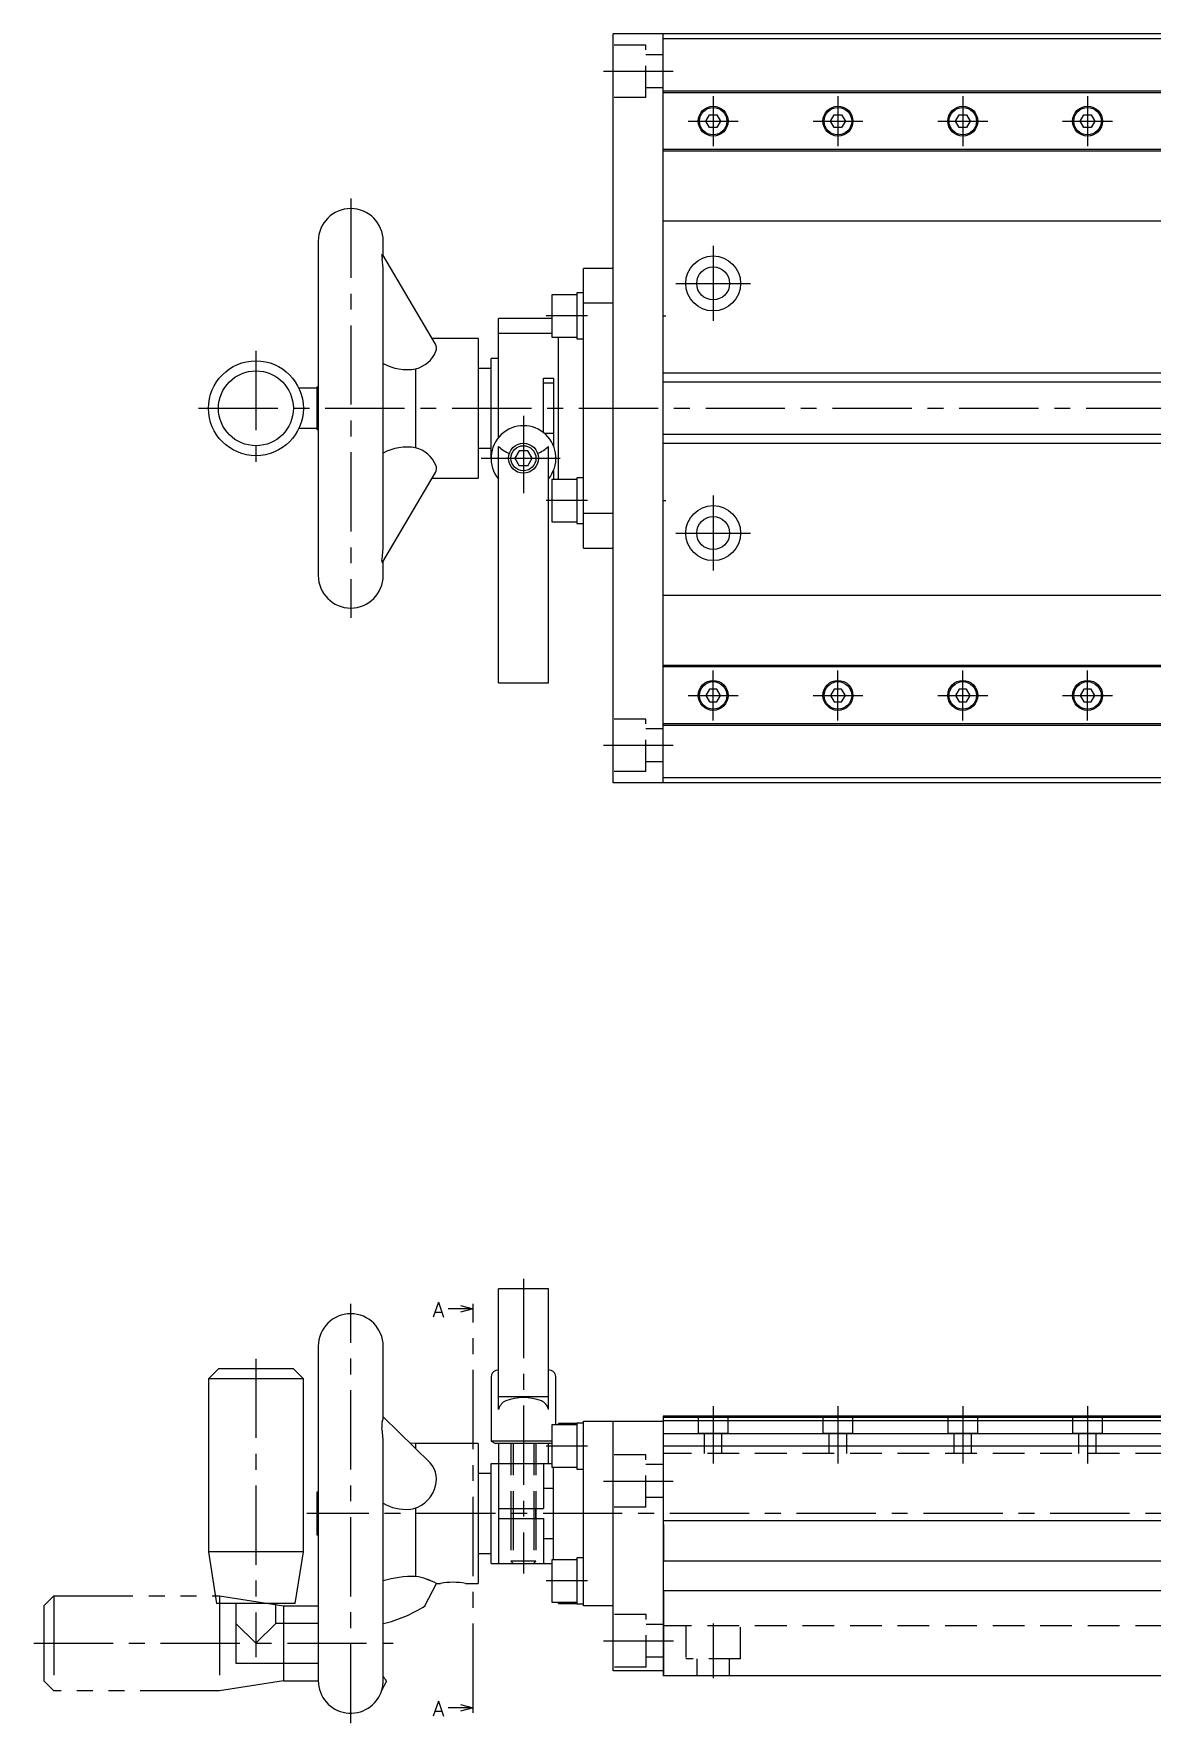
# Model space of a CAD drawing. Extents: x -2 to 680, y -8 to 339.
# Drawn here: x 231.5 to 455.6, y 0.5 to 338.8 of the extents above; entities that cross this region are included whole.
import ezdxf

# ---------------------------------------------------------------- set-up
doc = ezdxf.new("R2010")
doc.units = 0
doc.header["$LTSCALE"] = 0.5
for name, pattern in [('CENTER', [50.8, 31.75, -6.35, 6.35, -6.35]), ('DASHED', [19.05, 12.7, -6.35]), ('PHANTOM', [63.5, 31.75, -6.35, 6.35, -6.35, 6.35, -6.35])]:
    doc.linetypes.add(name, pattern=pattern)
for name, color, linetype in [('MSM_CENTER', 1, 'CENTER'), ('MSM_CONTINUOUS', 7, 'CONTINUOUS'), ('MSM_DASHED', 4, 'DASHED'), ('MSM_IMAGINARY', 6, 'PHANTOM'), ('MSM_NARROW', 5, 'CONTINUOUS'), ('MSM_PART_NUMBER', 7, 'CONTINUOUS')]:
    doc.layers.add(name, color=color, linetype=linetype)
doc.styles.get("Standard").update_dxf_attribs({"font": 'txt.shx', "height": 3, "bigfont": 'bigfont.shx'})

msp = doc.modelspace()

# ---------------------------------------------------------------- linework, layer by layer
at = {"layer": 'MSM_CENTER'}
for p, q in [((345.6, 331.34), (359.6, 331.34)), ((367.6, 326.34), (367.6, 316.34)), ((392.6, 326.34), (392.6, 316.34)), ((417.6, 326.34), (417.6, 316.34)), ((442.6, 326.34), (442.6, 316.34)), ((362.6, 321.34), (372.6, 321.34)), ((387.6, 321.34), (397.6, 321.34)), ((412.6, 321.34), (422.6, 321.34)), ((437.6, 321.34), (447.6, 321.34)), ((295, 305.84), (295, 221.84)), ((367.6, 296.34), (367.6, 281.34)), ((360.1, 288.84), (375.1, 288.84)), ((342.41, 282.34), (334.13, 282.34)), ((357.6, 282.34), (358.1, 282.34)), ((276, 275.34), (276, 252.34)), ((264.5, 263.84), (679.6, 263.84)), ((329.6, 262.34), (329.6, 246.84)), ((321.1, 253.84), (338.6, 253.84)), ((342.41, 245.34), (334.13, 245.34)), ((357.6, 245.34), (358.1, 245.34)), ((367.6, 246.34), (367.6, 231.34)), ((360.1, 238.84), (375.1, 238.84)), ((367.6, 201.34), (367.6, 211.34)), ((392.6, 201.34), (392.6, 211.34)), ((417.6, 201.34), (417.6, 211.34)), ((442.6, 201.34), (442.6, 211.34)), ((362.6, 206.34), (372.6, 206.34)), ((387.6, 206.34), (397.6, 206.34)), ((412.6, 206.34), (422.6, 206.34)), ((437.6, 206.34), (447.6, 206.34)), ((345.6, 196.34), (359.6, 196.34)), ((329.6, 89.5), (329.6, 30.5)), ((295, 0.5), (295, 84.5)), ((319.5, 4.58), (319.5, 82.5)), ((276, 73.5), (276, 13.75)), ((367.6, 64), (367.6, 52.5)), ((392.6, 64), (392.6, 52.5)), ((417.6, 64), (417.6, 52.5)), ((442.6, 64), (442.6, 52.5)), ((342.41, 56), (334.13, 56)), ((345.6, 49), (359.6, 49)), ((679.6, 42.5), (286.2, 42.5)), ((342.41, 29), (334.13, 29)), ((367.6, 20.5), (367.6, 9.5)), ((345.6, 17), (359.65, 17)), ((231.5, 16.5), (303.5, 16.5))]:
    msp.add_line(p, q, dxfattribs=at)
at = {"layer": 'MSM_CONTINUOUS'}
for p, q in [((347.6, 188.84), (347.6, 338.84)), ((357.6, 338.84), (347.6, 338.84)), ((357.6, 188.84), (357.6, 338.84)), ((357.6, 338.79), (357.65, 338.79)), ((677.6, 338.84), (357.65, 338.84)), ((357.65, 338.84), (357.65, 338.79)), ((467.6, 337.84), (357.6, 337.84)), ((467.6, 327.34), (357.6, 327.34)), ((467.6, 327.04), (357.6, 327.04)), ((366.12, 321.34), (366.86, 322.62)), ((366.86, 322.62), (368.34, 322.62)), ((368.34, 322.62), (369.08, 321.34)), ((391.12, 321.34), (391.86, 322.62)), ((391.86, 322.62), (393.34, 322.62)), ((393.34, 322.62), (394.08, 321.34)), ((416.12, 321.34), (416.86, 322.62)), ((416.86, 322.62), (418.34, 322.62)), ((418.34, 322.62), (419.08, 321.34)), ((441.12, 321.34), (441.86, 322.62)), ((441.86, 322.62), (443.34, 322.62)), ((443.34, 322.62), (444.08, 321.34)), ((366.86, 320.06), (366.12, 321.34)), ((368.34, 320.06), (366.86, 320.06)), ((369.08, 321.34), (368.34, 320.06)), ((391.86, 320.06), (391.12, 321.34)), ((393.34, 320.06), (391.86, 320.06)), ((394.08, 321.34), (393.34, 320.06)), ((416.86, 320.06), (416.12, 321.34)), ((418.34, 320.06), (416.86, 320.06)), ((419.08, 321.34), (418.34, 320.06)), ((441.86, 320.06), (441.12, 321.34)), ((443.34, 320.06), (441.86, 320.06)), ((444.08, 321.34), (443.34, 320.06)), ((467.6, 315.64), (357.6, 315.64)), ((467.6, 315.34), (357.6, 315.34)), ((467.6, 301.34), (357.6, 301.34)), ((288.5, 297.34), (288.5, 230.34)), ((312, 276.7), (301.41, 294.6)), ((301.5, 294.43), (301.5, 297.34)), ((301.5, 236.37), (301.5, 291.31)), ((341.6, 235.84), (341.6, 291.84)), ((347.6, 291.84), (341.6, 291.84)), ((335.3, 286.59), (335.3, 278.09)), ((340.3, 286.59), (335.3, 286.59)), ((340.3, 286.94), (340.3, 277.74)), ((341.6, 286.94), (340.3, 286.94)), ((347.6, 284.86), (341.6, 284.86)), ((324.6, 257.99), (324.6, 281.84)), ((335.3, 281.84), (324.6, 281.84)), ((320.5, 277.84), (311.32, 277.84)), ((320.5, 277.84), (320.5, 249.84)), ((335.3, 278.81), (324.6, 278.81)), ((335.3, 278.09), (340.3, 278.09)), ((336.6, 249.59), (336.6, 278.09)), ((340.3, 277.74), (341.6, 277.74)), ((308, 271.74), (308, 255.94)), ((323.1, 271.84), (320.5, 271.84)), ((323.1, 253.84), (323.1, 273.84)), ((324.6, 273.84), (323.1, 273.84)), ((467.6, 270.84), (357.6, 270.84)), ((288.2, 267.84), (284.62, 267.84)), ((288.2, 268.09), (288.2, 259.59)), ((288.5, 268.09), (288.2, 268.09)), ((333.6, 258.96), (333.6, 269.84)), ((333.6, 269.84), (335.6, 269.84)), ((335.6, 268.84), (333.6, 268.84)), ((335.6, 269.84), (335.6, 256.34)), ((284.62, 259.84), (288.2, 259.84)), ((288.2, 259.59), (288.5, 259.59)), ((333.76, 258.84), (335.6, 258.84)), ((320.5, 255.84), (323.1, 255.84)), ((324.6, 208.84), (324.6, 256.18)), ((328.74, 255.34), (327.87, 253.84)), ((327.87, 253.84), (328.74, 252.34)), ((330.47, 255.34), (328.74, 255.34)), ((331.33, 253.84), (330.47, 255.34)), ((330.47, 252.34), (331.33, 253.84)), ((334.6, 208.84), (334.6, 256.18)), ((357.6, 256.84), (467.6, 256.84)), ((301.41, 233.09), (312, 250.98)), ((330.47, 252.34), (328.74, 252.34)), ((335.6, 251.34), (335.6, 249.59)), ((311.32, 249.84), (320.5, 249.84)), ((335.3, 249.59), (335.3, 241.09)), ((340.3, 249.59), (335.3, 249.59)), ((340.3, 249.94), (340.3, 240.74)), ((341.6, 249.94), (340.3, 249.94)), ((335.3, 241.09), (340.3, 241.09)), ((340.3, 240.74), (341.6, 240.74)), ((341.6, 242.82), (347.6, 242.82)), ((341.6, 235.84), (347.6, 235.84)), ((301.5, 230.34), (301.5, 233.24)), ((467.6, 226.34), (357.6, 226.34)), ((467.6, 212.34), (357.6, 212.34)), ((467.6, 212.04), (357.6, 212.04)), ((324.6, 208.84), (334.6, 208.84)), ((366.86, 207.62), (366.12, 206.34)), ((368.34, 207.62), (366.86, 207.62)), ((369.08, 206.34), (368.34, 207.62)), ((391.86, 207.62), (391.12, 206.34)), ((393.34, 207.62), (391.86, 207.62)), ((394.08, 206.34), (393.34, 207.62)), ((416.86, 207.62), (416.12, 206.34)), ((418.34, 207.62), (416.86, 207.62)), ((419.08, 206.34), (418.34, 207.62)), ((441.86, 207.62), (441.12, 206.34)), ((443.34, 207.62), (441.86, 207.62)), ((444.08, 206.34), (443.34, 207.62)), ((366.12, 206.34), (366.86, 205.06)), ((366.86, 205.06), (368.34, 205.06)), ((368.34, 205.06), (369.08, 206.34)), ((391.12, 206.34), (391.86, 205.06)), ((391.86, 205.06), (393.34, 205.06)), ((393.34, 205.06), (394.08, 206.34)), ((416.12, 206.34), (416.86, 205.06)), ((416.86, 205.06), (418.34, 205.06)), ((418.34, 205.06), (419.08, 206.34)), ((441.12, 206.34), (441.86, 205.06)), ((441.86, 205.06), (443.34, 205.06)), ((443.34, 205.06), (444.08, 206.34)), ((467.6, 200.64), (357.6, 200.64)), ((467.6, 200.34), (357.6, 200.34)), ((467.6, 189.84), (357.6, 189.84)), ((357.6, 188.84), (347.6, 188.84)), ((357.65, 188.89), (357.6, 188.89)), ((357.65, 188.89), (357.65, 188.84)), ((677.6, 188.84), (357.65, 188.84)), ((324.6, 63.36), (324.6, 87.5)), ((334.6, 87.5), (324.6, 87.5)), ((334.6, 63.36), (334.6, 87.5)), ((288.5, 76), (288.5, 9)), ((301.5, 61.67), (301.5, 76)), ((268.5, 71.5), (266.5, 69.5)), ((283.5, 71.5), (268.5, 71.5)), ((285.5, 69.5), (283.5, 71.5)), ((285.5, 69.5), (266.5, 69.5)), ((266.5, 69.5), (266.5, 34.83)), ((285.5, 34.83), (285.5, 69.5)), ((323.1, 69.87), (323.1, 57)), ((336.1, 60.25), (336.1, 69.87)), ((324.6, 65.92), (334.6, 65.92)), ((310.93, 52.65), (301.5, 61.85)), ((341.6, 24), (341.6, 61)), ((341.6, 61), (357.6, 61)), ((347.6, 11), (347.6, 61)), ((471.15, 62), (357.6, 62)), ((357.6, 62), (357.6, 10)), ((471.15, 61.7), (357.6, 61.7)), ((470.65, 61.05), (357.6, 61.05)), ((340.3, 60.25), (335.3, 60.25)), ((335.3, 60.25), (335.3, 51.75)), ((336.6, 60.25), (336.6, 60.5)), ((340.3, 60.5), (336.6, 60.5)), ((341.6, 60.6), (340.3, 60.6)), ((340.3, 60.6), (340.3, 51.4)), ((470.65, 58.45), (357.6, 58.45)), ((301.5, 9.12), (301.5, 56.7)), ((308, 56.5), (306.88, 56.6)), ((320.5, 56.5), (308, 56.5)), ((308, 56.5), (308, 55.51)), ((320.5, 56.5), (320.5, 28.5)), ((335.3, 57), (323.1, 57)), ((323.1, 57), (323.97, 56.5)), ((335.24, 56.5), (323.97, 56.5)), ((324.6, 56.5), (324.6, 32.5)), ((334.6, 52.5), (334.6, 56.5)), ((335.24, 56.5), (335.3, 56.54)), ((677.6, 56), (357.6, 56)), ((323.1, 52.5), (335.3, 52.5)), ((323.1, 32.5), (323.1, 52.5)), ((333.6, 52.5), (333.6, 43.5)), ((335.3, 51.75), (340.3, 51.75)), ((335.6, 33.25), (335.6, 51.75)), ((340.3, 51.4), (341.6, 51.4)), ((323.1, 50.5), (320.5, 50.5)), ((335.6, 47.5), (333.6, 47.5)), ((288.5, 46.75), (288.2, 46.75)), ((288.2, 46.75), (288.2, 38.25)), ((308, 43.56), (308, 29.88)), ((324.6, 43.5), (333.6, 43.5)), ((324.6, 41.5), (333.6, 41.5)), ((327.1, 43.5), (327.1, 41.5)), ((327.1, 43.5), (327.1, 41.5)), ((332.1, 41.5), (332.1, 43.5)), ((332.1, 43.5), (332.1, 41.5)), ((333.6, 41.5), (333.6, 32.5)), ((677.6, 41), (357.6, 41)), ((288.2, 38.25), (288.5, 38.25)), ((333.6, 37.5), (335.6, 37.5)), ((357.65, 40.31), (357.6, 40.31)), ((357.65, 40.31), (357.65, 33)), ((285.5, 34.83), (266.5, 34.83)), ((266.5, 34.83), (268.12, 24.5)), ((283.89, 24.5), (285.5, 34.83)), ((320.5, 34.5), (323.1, 34.5)), ((323.1, 32.5), (335.3, 32.5)), ((340.3, 33.25), (335.3, 33.25)), ((335.3, 33.25), (335.3, 24.75)), ((341.6, 33.6), (340.3, 33.6)), ((340.3, 33.6), (340.3, 24.4)), ((357.6, 33), (677.6, 33)), ((309.87, 23.99), (312.18, 28.5)), ((312.17, 28.5), (313, 28.5)), ((318, 28.5), (320.5, 28.5)), ((283.89, 24.5), (268.12, 24.5)), ((272, 24.5), (272, 12.5)), ((280, 20.5), (280, 24.5)), ((335.3, 24.75), (340.3, 24.75)), ((336.6, 24.5), (336.6, 24.75)), ((336.6, 24.5), (340.3, 24.5)), ((340.3, 24.4), (341.6, 24.4)), ((347.6, 24), (341.6, 24)), ((677.6, 27), (357.6, 27)), ((357.65, 27), (357.65, 10)), ((272, 20.5), (276, 16.5)), ((276, 16.5), (280, 20.5)), ((288.5, 20.5), (280, 20.5)), ((272, 12.5), (288.5, 12.5)), ((357.6, 11), (347.6, 11)), ((301.22, 7.1), (302.2, 9.01)), ((677.6, 10), (357.6, 10))]:
    msp.add_line(p, q, dxfattribs=at)
for centre, radius in [((367.6, 321.34), 3), ((367.6, 321.34), 2.75), ((392.6, 321.34), 3), ((392.6, 321.34), 2.75), ((417.6, 321.34), 3), ((417.6, 321.34), 2.75), ((442.6, 321.34), 3), ((442.6, 321.34), 2.75), ((367.6, 288.84), 5.5), ((367.6, 288.84), 3.3), ((276, 263.84), 9.5), ((276, 263.84), 7.5), ((329.6, 253.84), 3), ((329.6, 253.84), 2.5), ((367.6, 238.84), 5.5), ((367.6, 238.84), 3.3), ((367.6, 206.34), 3), ((367.6, 206.34), 2.75), ((392.6, 206.34), 3), ((392.6, 206.34), 2.75), ((417.6, 206.34), 3), ((417.6, 206.34), 2.75), ((442.6, 206.34), 3), ((442.6, 206.34), 2.75)]:
    msp.add_circle(centre, radius, dxfattribs=at)
for centre, radius, start, end in [((295, 297.34), 6.5, 0, 180), ((301.33, 294.6), 0.105, 119.5237, 192.7518), ((305.04, 294.51), 3.82, 178.9565, 191.624), ((301.27, 294.56), 0.137, 15.5371, 88.8315), ((285.08, 291.2), 16.42, 0.3761, 8.9123), ((306.44, 277.65), 6.12, 284.838, 336.9554), ((310.36, 275.9), 1.82, 339.2395, 26.0668), ((306.34, 281.96), 10.36, 242.071, 279.2121), ((329.6, 253.84), 6.5, 320.2849, 219.7151), ((306.37, 245.53), 10.54, 81.1232, 117.5922), ((306.43, 250.05), 6.1, 23.179, 75.0593), ((329.46, 261.45), 7.17, 227.3401, 247.8909), ((329.74, 261.45), 7.17, 292.1091, 312.6599), ((310.53, 251.76), 1.66, 332.1502, 24.6074), ((279.57, 236.84), 21.94, 350.9015, 358.8001), ((295, 230.34), 6.5, 180, 0), ((301.82, 233.23), 0.605, 166.8529, 201.0635), ((301.29, 233.14), 0.132, 255.0898, 332.3351), ((295, 76), 6.5, 0, 180), ((324.4, 69.87), 1.3, 104.5706, 180), ((329.6, 49.86), 21.97, 103.1548, 104.5706), ((329.6, 49.86), 21.97, 75.4294, 76.8452), ((334.8, 69.87), 1.3, 0, 75.4294), ((327.32, 62.57), 2.83, 117.0443, 163.788), ((329.61, 54.96), 10.74, 70.5029, 109.4376), ((331.96, 62.64), 2.74, 15.2925, 63.2952), ((298.7, 61.94), 2.82, 337.8795, 354.6284), ((304.14, 60.14), 2.93, 165.4627, 189.7259), ((277.22, 56.15), 24.29, 1.2949, 8.2757), ((307.1, 49.32), 5.07, 337.2192, 41.0113), ((306.13, 52.7), 9.39, 240.4048, 274.0424), ((305.97, 49.45), 6.18, 277.675, 340.2091), ((307.49, 9.33), 20.56, 88.5832, 106.9784), ((305.74, 16), 14.07, 62.7193, 80.7314), ((305.93, 16.64), 13.41, 62.2393, 81.0895), ((315.5, 14.72), 14, 79.7135, 100.2865), ((295.09, 47.25), 27.56, 283.4615, 302.4639), ((295, 9), 6.5, 180, 342.9891), ((294.03, 9.14), 7.48, 344.0942, 359.8778), ((281.68, -7.45), 26.29, 38.7334, 41.0812)]:
    msp.add_arc(centre, radius, start, end, dxfattribs=at)
at = {"layer": 'MSM_DASHED'}
for p, q in [((354.13, 336.59), (347.53, 336.59)), ((354.13, 326.09), (354.13, 336.59)), ((357.53, 334.64), (354.13, 334.64)), ((354.13, 326.09), (347.53, 326.09)), ((357.53, 328.04), (354.13, 328.04)), ((354.13, 201.59), (347.53, 201.59)), ((354.13, 191.09), (354.13, 201.59)), ((357.53, 199.64), (354.13, 199.64)), ((357.53, 193.04), (354.13, 193.04)), ((354.13, 191.09), (347.53, 191.09)), ((364.6, 62), (364.6, 58.5)), ((370.6, 58.5), (370.6, 62)), ((389.6, 62), (389.6, 58.5)), ((395.6, 58.5), (395.6, 62)), ((414.6, 62), (414.6, 58.5)), ((420.6, 58.5), (420.6, 62)), ((439.6, 62), (439.6, 58.5)), ((445.6, 58.5), (445.6, 62)), ((370.6, 58.5), (364.6, 58.5)), ((365.85, 54.5), (365.85, 58.5)), ((369.35, 54.5), (369.35, 58.5)), ((395.6, 58.5), (389.6, 58.5)), ((390.85, 54.5), (390.85, 58.5)), ((394.35, 54.5), (394.35, 58.5)), ((420.6, 58.5), (414.6, 58.5)), ((415.85, 54.5), (415.85, 58.5)), ((419.35, 54.5), (419.35, 58.5)), ((445.6, 58.5), (439.6, 58.5)), ((440.85, 54.5), (440.85, 58.5)), ((444.35, 54.5), (444.35, 58.5)), ((327.1, 56.5), (327.1, 43.5)), ((327.54, 56.5), (327.54, 43.5)), ((331.67, 56.5), (331.67, 43.5)), ((332.1, 56.5), (332.1, 43.5)), ((354.13, 54.25), (347.53, 54.25)), ((354.13, 43.75), (354.13, 54.25)), ((677.6, 54.5), (357.6, 54.5)), ((357.53, 52.3), (354.13, 52.3)), ((357.53, 45.7), (354.13, 45.7)), ((327.1, 41.5), (327.1, 32.5)), ((327.54, 41.5), (327.54, 32.5)), ((331.67, 41.5), (331.67, 32.5)), ((332.1, 41.5), (332.1, 32.5)), ((354.13, 43.75), (347.53, 43.75)), ((332.1, 32.93), (327.1, 32.93)), ((327.1, 32.93), (327.54, 32.5)), ((331.67, 32.5), (332.1, 32.93)), ((354.2, 22.25), (347.6, 22.25)), ((354.2, 11.75), (354.2, 22.25)), ((357.6, 20.3), (354.2, 20.3)), ((677.6, 20), (357.6, 20)), ((362.1, 20), (362.1, 13.4)), ((373.1, 13.4), (373.1, 20)), ((357.6, 13.7), (354.2, 13.7)), ((354.2, 11.75), (347.6, 11.75)), ((357.65, 11.05), (357.6, 11.05)), ((373.1, 13.4), (362.1, 13.4)), ((364.3, 13.4), (364.3, 10)), ((370.9, 10), (370.9, 13.4))]:
    msp.add_line(p, q, dxfattribs=at)
at = {"layer": 'MSM_IMAGINARY'}
for p, q in [((235.5, 26), (233.5, 24)), ((233.5, 24), (233.5, 9)), ((235.5, 26), (235.5, 7)), ((235.5, 26), (268.71, 26)), ((268.71, 26), (268.71, 7)), ((268.71, 26), (281.5, 24)), ((281.5, 24), (281.5, 9)), ((281.5, 24), (288.5, 24)), ((233.5, 9), (235.5, 7)), ((268.71, 7), (235.5, 7)), ((281.5, 9), (268.71, 7)), ((281.5, 9), (288.5, 9))]:
    msp.add_line(p, q, dxfattribs=at)
at = {"layer": 'MSM_NARROW'}
for p, q in [((467.6, 269.09), (357.6, 269.09)), ((467.6, 258.59), (357.6, 258.59)), ((327.54, 43.5), (327.54, 41.5)), ((331.67, 43.5), (331.67, 41.5))]:
    msp.add_line(p, q, dxfattribs=at)
at = {"layer": 'MSM_PART_NUMBER'}
for p, q in [((319.5, 83.5), (314.5, 83.5)), ((317, 84.17), (319.5, 83.5)), ((319.5, 83.5), (317, 82.83)), ((319.5, 82.5), (319.5, 84.5)), ((319.5, 3.58), (314.5, 3.58)), ((317, 4.25), (319.5, 3.58)), ((319.5, 3.58), (317, 2.91)), ((319.5, 2.58), (319.5, 4.58))]:
    msp.add_line(p, q, dxfattribs=at)

# ---------------------------------------------------------------- texts
for p in [(311.41, 81.85), (311.41, 1.92)]:
    msp.add_text('A', height=3, dxfattribs=at).set_placement(p)

doc.saveas('drawing.dxf')
